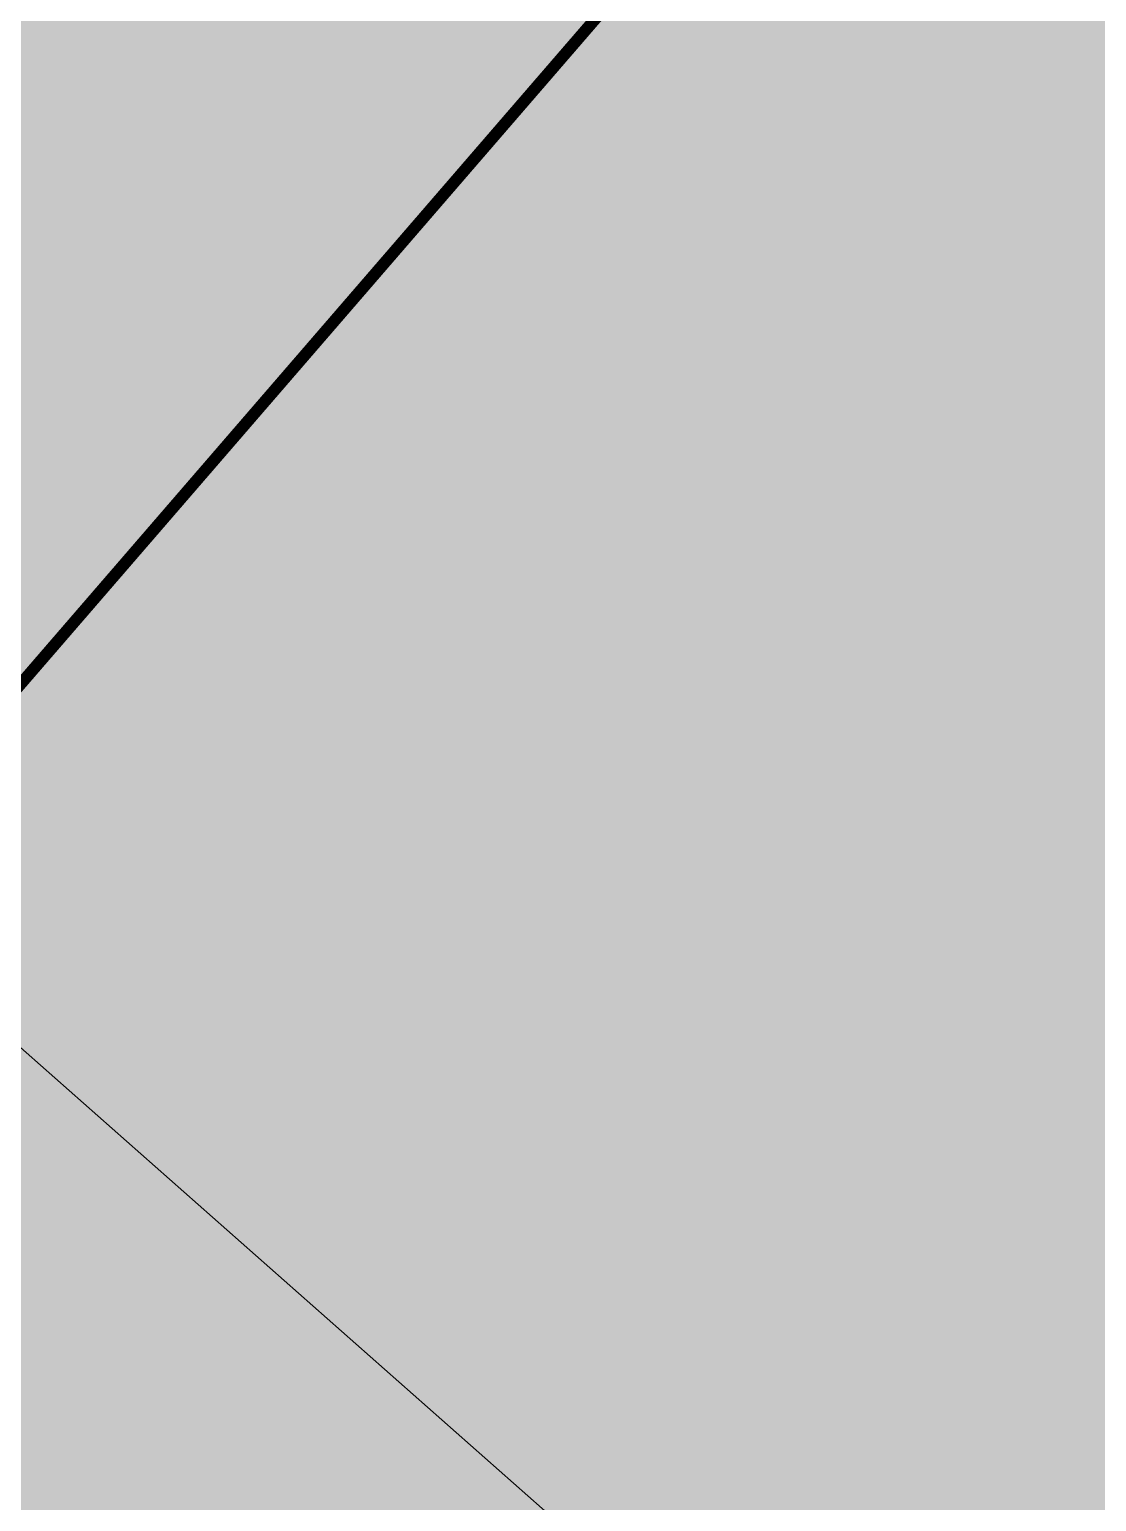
# Model space of a CAD drawing. Header units: metres. Extents: x 5050628 to 5051714, y 2427166 to 2427740.
# Drawn here: x 5051253.683 to 5051255.041, y 2427396.702 to 2427398.575 of the extents above; entities that cross this region are included whole.
import ezdxf

# ---------------------------------------------------------------- set-up
doc = ezdxf.new("R2010")
doc.units = ezdxf.units.M
for name, color, linetype, true_color in [('DEMARCACION_BLANCA', 7, 'Continuous', 0xf5f5f5), ('LEVANTAMIENTO', 253, 'Continuous', 0xbebebe), ('PAV_RIGIDO_JUNTAS', 250, 'Continuous', 0x3c3a37), ('PAV_RIGIDO_LOSAS', 9, 'Continuous', 0xc3c0b9)]:
    doc.layers.add(name, color=color, linetype=linetype, true_color=true_color)
doc.layers.add('ORTOFOTO', color=7, linetype='Continuous')
picture_1 = doc.add_image_def('image1.jpg', size_in_pixel=(6889, 5778))

msp = doc.modelspace()

# ---------------------------------------------------------------- hatches: boundary and pattern name
at = {"layer": 'DEMARCACION_BLANCA', "true_color": 0xf5f5f5}
msp.add_hatch(color=256, dxfattribs=at).paths.add_polyline_path([(5051252.3305, 2427399.9882), (5051252.3305, 2427399.9882), (5051252.3304, 2427399.9883), (5051252.3303, 2427400.0064), (5051252.3357, 2427400.0236), (5051252.3464, 2427400.0387), (5051252.3601, 2427400.0488), (5051252.3758, 2427400.0545), (5051252.3925, 2427400.0554), (5051252.409, 2427400.0515), (5051254.4145, 2427399.2463), (5051254.4667, 2427399.2079), (5051254.5137, 2427399.1636), (5051254.555, 2427399.114), (5051254.5901, 2427399.0595), (5051255.4135, 2427397.0829), (5051255.4135, 2427397.0829), (5051255.4177, 2427397.0664), (5051255.4177, 2427397.0658), (5051255.4177, 2427397.0656), (5051255.4177, 2427397.065), (5051255.4178, 2427397.0648), (5051255.417, 2427397.0481), (5051255.4116, 2427397.0324), (5051255.4016, 2427397.0186), (5051255.3867, 2427397.0077), (5051255.3695, 2427397.0021), (5051255.3514, 2427397.0019), (5051255.3338, 2427397.0076), (5051253.3549, 2427397.8069), (5051253.3, 2427397.8413), (5051253.2499, 2427397.882), (5051253.205, 2427397.9284), (5051253.1659, 2427397.98), (5051252.3363, 2427399.9692), (5051252.3305, 2427399.9867), (5051252.3305, 2427399.9874), (5051252.3305, 2427399.9875)])
at = {"layer": 'PAV_RIGIDO_LOSAS', "true_color": 0xbcb9b2}
msp.add_hatch(color=256, dxfattribs=at).paths.add_polyline_path([(5051255.217, 2427399.5301), (5051252.9283, 2427396.8821), (5051252.7392, 2427397.0456), (5051252.55, 2427397.2091), (5051252.3609, 2427397.3726), (5051252.1718, 2427397.536), (5051251.9826, 2427397.6995), (5051251.7935, 2427397.863), (5051251.6043, 2427398.0265), (5051251.4152, 2427398.19), (5051251.226, 2427398.3534), (5051251.0369, 2427398.5169), (5051250.8478, 2427398.6804), (5051250.6586, 2427398.8439), (5051250.4695, 2427399.0073), (5051250.2803, 2427399.1708), (5051250.0912, 2427399.3343), (5051252.3799, 2427401.9823), (5051252.569, 2427401.8188), (5051252.7582, 2427401.6553), (5051252.9473, 2427401.4919), (5051253.1365, 2427401.3284), (5051253.3256, 2427401.1649), (5051253.5147, 2427401.0014), (5051253.7039, 2427400.8379), (5051253.893, 2427400.6745), (5051254.0822, 2427400.511), (5051254.2713, 2427400.3475), (5051254.4605, 2427400.184), (5051254.6496, 2427400.0206), (5051254.8387, 2427399.8571), (5051255.0279, 2427399.6936)])
at = {"layer": 'PAV_RIGIDO_LOSAS', "true_color": 0xc8c5be}
msp.add_hatch(color=256, dxfattribs=at).paths.add_polyline_path([(5051258.0516, 2427397.075), (5051255.7498, 2427394.4383), (5051255.5651, 2427394.5992), (5051255.3777, 2427394.7622), (5051255.1902, 2427394.9253), (5051255.004, 2427395.0869), (5051254.8164, 2427395.2494), (5051254.6277, 2427395.4129), (5051254.44, 2427395.5754), (5051254.2518, 2427395.7381), (5051254.0627, 2427395.9016), (5051253.8738, 2427396.0649), (5051253.6849, 2427396.2282), (5051253.4958, 2427396.3917), (5051253.3066, 2427396.5552), (5051253.1175, 2427396.7186), (5051252.9283, 2427396.8821), (5051255.217, 2427399.5301), (5051255.4062, 2427399.3666), (5051255.5953, 2427399.2032), (5051255.7844, 2427399.0397), (5051255.9736, 2427398.8762), (5051256.1627, 2427398.7127), (5051256.3519, 2427398.5492), (5051256.541, 2427398.3857), (5051256.7301, 2427398.2222), (5051256.9191, 2427398.0586), (5051257.108, 2427397.8949), (5051257.297, 2427397.7312), (5051257.4858, 2427397.5673), (5051257.6744, 2427397.4032), (5051257.8631, 2427397.2392)])

# ---------------------------------------------------------------- linework, layer by layer
at = {"layer": 'LEVANTAMIENTO'}
msp.add_lwpolyline([(5051212.035, 2427434.411), (5051220.646, 2427426), (5051225.383, 2427421.426), (5051232.087, 2427415.114), (5051238.379, 2427409.446), (5051246.575, 2427402.735), (5051253.418, 2427397.504), (5051262.058, 2427389.874), (5051267.452, 2427383.992), (5051270.288, 2427378.499), (5051270.619, 2427376.967)], dxfattribs=at)
at = {"layer": 'PAV_RIGIDO_JUNTAS', "const_width": 0.015}
msp.add_lwpolyline([(5051257.5057, 2427402.1781), (5051252.9283, 2427396.8821)], dxfattribs=at)
at = {"layer": 'PAV_RIGIDO_LOSAS'}
for points in [[(5051255.217, 2427399.5301), (5051252.9283, 2427396.8821), (5051252.7392, 2427397.0456), (5051252.55, 2427397.2091), (5051252.3609, 2427397.3726), (5051252.1718, 2427397.536), (5051251.9826, 2427397.6995), (5051251.7935, 2427397.863), (5051251.6043, 2427398.0265), (5051251.4152, 2427398.19), (5051251.226, 2427398.3534), (5051251.0369, 2427398.5169), (5051250.8478, 2427398.6804)], [(5051255.1902, 2427394.9253), (5051255.004, 2427395.0869), (5051254.8164, 2427395.2494), (5051254.6277, 2427395.4129), (5051254.44, 2427395.5754), (5051254.2518, 2427395.7381), (5051254.0627, 2427395.9016), (5051253.8738, 2427396.0649), (5051253.6849, 2427396.2282), (5051253.4958, 2427396.3917), (5051253.3066, 2427396.5552), (5051253.1175, 2427396.7186), (5051252.9283, 2427396.8821), (5051255.217, 2427399.5301)]]:
    msp.add_lwpolyline(points, dxfattribs=at)

# ---------------------------------------------------------------- pictures from other files: only their frames are drawn
at = {"layer": 'ORTOFOTO'}
image = msp.add_image(picture_1, insert=(5050758.8887, 2427166.4673), size_in_units=(683.8504, 573.5647), dxfattribs=at)
image.dxf.flags = 11

doc.saveas('drawing.dxf')
